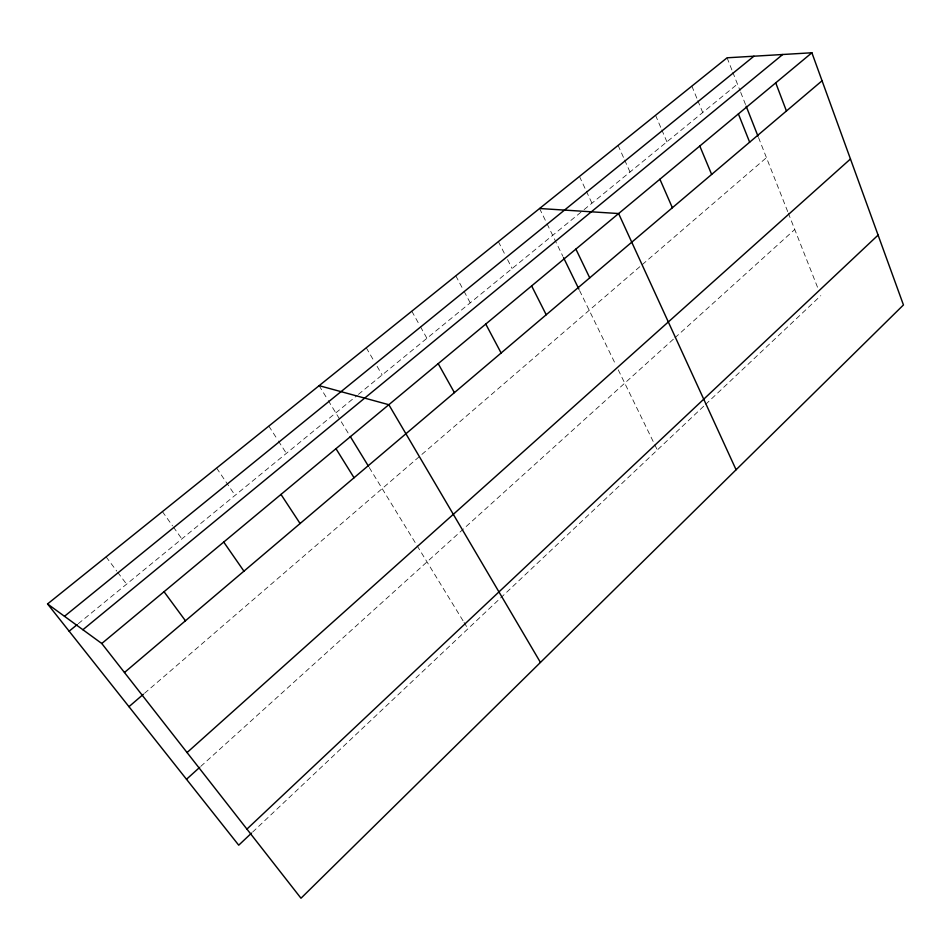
<?xml version="1.0" encoding="UTF-8"?>
<svg xmlns="http://www.w3.org/2000/svg" width="951" height="951" viewBox="0 0 951 951"><rect width="100%" height="100%" fill="white"/><g stroke="black" fill="none" stroke-linecap="round" stroke-linejoin="round"><path stroke-width="0.71" stroke-dasharray="4.75 3.57" d="M252.586 832.113L704.513 405.447M705.559 404.448L820.82 295.63M200.756 766.399L673.867 338.758M674.96 337.771L794.751 229.488M144.516 693.303L641.2 265.531M642.305 264.58L766.447 157.664M78.327 623.666L357.279 395.307M358.408 394.38L582.975 210.54M584.092 209.624L737.453 84.08M106.108 556.882L116.795 571.123M117.686 572.3L126.59 584.164M162.419 511.626L172.559 525.867M173.403 527.056L181.855 538.92M216.626 468.058L235.075 495.352M268.836 426.107L277.597 439.731M278.393 440.979L286.358 453.365M319.144 385.666L327.477 399.277M328.238 400.514L349.481 435.225M369.238 467.5L416.348 544.483M417.109 545.731L463.292 621.181M464.064 622.441L467.94 628.789M366.278 347.781L374.207 361.368M377.095 366.313L382.136 374.956M411.807 311.191L419.724 325.397M420.437 326.68L426.916 338.294M455.814 275.826L463.363 289.984M464.04 291.268L470.222 302.846M498.383 241.613L504.922 254.44M507.537 259.575L512.114 268.551M539.574 208.507L546.433 222.57M547.063 223.842L562.897 256.33M579.563 290.519L615.654 364.554M618.257 369.868L654.098 443.404M654.752 444.723L657.319 450.001M579.468 176.446L585.709 189.82M586.327 191.163L591.95 203.193M618.102 145.396L624.058 158.71M624.652 160.041L630.014 172.036M655.548 115.297L661.23 128.563M661.801 129.883L666.913 141.818M691.864 86.113L697.285 99.308M697.832 100.628L702.718 112.515M727.099 57.797L732.27 70.933M732.793 72.252L740.175 90.987M740.722 92.366L745.62 104.788M758.506 137.503L787.773 211.776M788.308 213.143L818.145 288.831"/><path stroke-width="1.43" d="M251.516 833.112L238.725 845.189L47.55 603.944L727.099 57.797L811.892 52.769L903.45 304.95L300.991 898.231L101.781 643.506L47.55 603.944M246.927 829.094L878.094 235.099M186.491 779.285L199.662 767.386M187.062 752.55L850.456 158.995M128.967 706.688L143.399 694.254M124.462 672.5L822.056 80.776M101.781 643.506L811.892 52.769M82.892 629.728L782.732 54.492M69.138 631.191L77.186 624.605M64.49 616.296L753.929 56.204M539.574 208.507L618.614 213.547L736.086 469.758M319.144 385.666L388.828 404.71L540.441 662.431M164.036 591.712L185.445 620.777M223.723 542.058L243.931 571.159M280.985 494.425L300.088 523.525M335.976 448.682L354.045 477.759M350.241 436.461L368.477 466.263M438.197 363.639L454.4 392.632M485.759 324.065L501.129 352.999M531.633 285.918L546.207 314.757M563.539 257.638L578.921 289.199M575.89 249.103L589.727 277.847M659.899 179.216L672.369 207.746M699.793 146.014L711.645 174.425M738.392 113.918L749.65 142.198M746.155 106.179L757.971 136.148M775.731 82.844L786.429 110.994"/></g></svg>
